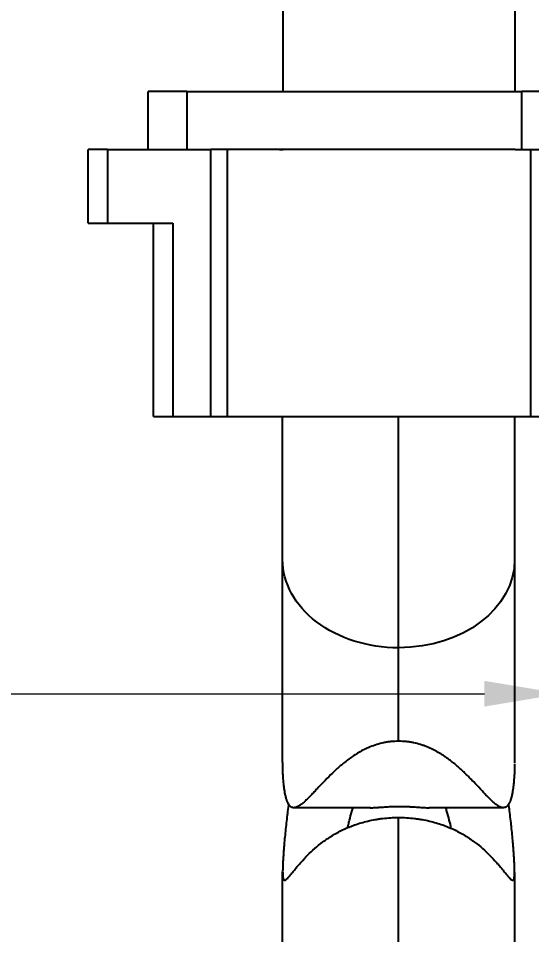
# Model space of a CAD drawing. Extents: x 0 to 1354, y 0 to 992.
# Drawn here: x 782.94 to 809.49, y 221.66 to 269.03 of the extents above; entities that cross this region are included whole.
import ezdxf

# ---------------------------------------------------------------- set-up
doc = ezdxf.new("R2010")
doc.units = 0
doc.header["$LTSCALE"] = 10
doc.header["$MEASUREMENT"] = 0
doc.header["$PDMODE"] = 3
doc.header["$PDSIZE"] = -10
doc.layers.get('0').update_dxf_attribs({"linetype": 'CONTINUOUS'})
doc.layers.get('DEFPOINTS').update_dxf_attribs({"linetype": 'CONTINUOUS'})
doc.layers.add('1', color=7, linetype='CONTINUOUS')
doc.styles.add('Daelim Dimension', font='')
doc.styles.get('Daelim Dimension').set_extended_font_data('나눔고딕')
doc.dimstyles.new('DEFAULT', dxfattribs={"dimscale": 2, "dimtxt": 2, "dimasz": 2, "dimexe": 0, "dimexo": 2, "dimgap": 1, "dimtad": 1, "dimdec": 1, "dimzin": 9, "dimdsep": 46, "dimtxsty": 'Daelim Dimension', "dimcen": 0.5, "dimclrd": 252, "dimclre": 252, "dimclrt": 3, "dimadec": 1, "dimazin": 0, "dimtfac": 1, "dimtdec": 1, "dimtix": 1, "dimtmove": 0, "dimatfit": 3, "dimfxl": 1, "dimtolj": 1, "dimtzin": 1, "dimlwd": 9, "dimlwe": 9, "dimarcsym": 0})

# ---------------------------------------------------------------- blocks, each defined once
blk = doc.blocks.new('*D2')
at = {"color": 5, "lineweight": 9, "ltscale": 0.5, "transparency": 16777216}
for p, q in [((693.042, 358.582), (693.042, 234.115)), ((811.05, 270.668), (811.05, 234.115)), ((697.042, 234.115), (807.05, 234.115))]:
    blk.add_line(p, q, dxfattribs=at)
at = {"color": 5, "ltscale": 0.5, "transparency": 16777216}
for points in [[(697.042, 234.781), (697.042, 233.448), (693.042, 234.115)], [(807.05, 234.781), (807.05, 233.448), (811.05, 234.115)]]:
    blk.add_solid(points, dxfattribs=at)
at = {"layer": 'DEFPOINTS', "color": 0, "ltscale": 0.5, "transparency": 16777216}
for p in [(693.042, 362.582), (811.05, 274.668), (811.05, 234.115)]:
    blk.add_point(p, dxfattribs=at)
at = {"color": 7, "ltscale": 0.5, "transparency": 16777216, "insert": (752.046, 241.558), "char_height": 10, "attachment_point": 5, "style": 'Daelim Dimension'}
blk.add_mtext('\\A1;118', dxfattribs=at)
blk = doc.blocks.new('*D7')
at = {"color": 5, "lineweight": 9, "ltscale": 0.5, "transparency": 16777216}
for p, q in [((595.612, 281.168), (587.669, 281.168)), ((587.669, 277.168), (587.669, 165.343)), ((786.867, 161.343), (587.669, 161.343))]:
    blk.add_line(p, q, dxfattribs=at)
at = {"color": 5, "ltscale": 0.5, "transparency": 16777216}
for points in [[(587.002, 277.168), (588.336, 277.168), (587.669, 281.168)], [(587.002, 165.343), (588.336, 165.343), (587.669, 161.343)]]:
    blk.add_solid(points, dxfattribs=at)
at = {"layer": 'DEFPOINTS', "color": 0, "ltscale": 0.5, "transparency": 16777216}
for p in [(599.612, 281.168), (587.669, 161.343), (790.867, 161.343)]:
    blk.add_point(p, dxfattribs=at)
at = {"color": 7, "ltscale": 0.5, "transparency": 16777216, "insert": (580.218, 221.255), "char_height": 10, "attachment_point": 5, "rotation": 90, "style": 'Daelim Dimension'}
blk.add_mtext('\\A1;350', dxfattribs=at)

msp = doc.modelspace()

# ---------------------------------------------------------------- linework, layer by layer
at = {"layer": '1', "color": 7, "linetype": 'Continuous', "lineweight": -3}
for p, q in [((796.644, 265.241), (796.644, 280.168)), ((808.644, 265.241), (808.644, 280.168)), ((791.655, 265.241), (789.655, 265.241)), ((789.655, 262.241), (789.655, 265.241)), ((791.655, 265.241), (808.644, 265.241)), ((791.655, 265.241), (791.655, 262.241)), ((808.643, 265.241), (808.984, 265.241)), ((811.977, 265.241), (808.984, 265.241)), ((808.984, 262.241), (808.984, 265.241)), ((787.55, 262.241), (786.55, 262.241)), ((786.55, 258.441), (786.55, 262.241)), ((787.55, 262.241), (792.897, 262.241)), ((787.55, 262.241), (787.55, 258.441)), ((793.745, 262.241), (792.897, 262.241)), ((792.897, 248.441), (792.897, 262.241)), ((808.644, 262.241), (793.745, 262.241)), ((793.745, 262.241), (793.745, 248.441)), ((796.449, 262.241), (796.644, 262.241)), ((808.643, 262.241), (808.984, 262.241)), ((808.984, 262.241), (811.55, 262.241)), ((809.438, 262.241), (809.438, 248.441)), ((786.55, 258.441), (787.55, 258.441)), ((787.55, 258.441), (790.922, 258.441)), ((789.922, 248.441), (789.922, 258.441)), ((790.922, 258.441), (790.922, 248.441)), ((789.922, 248.441), (790.922, 248.441)), ((790.922, 248.441), (792.897, 248.441)), ((792.897, 248.441), (793.745, 248.441)), ((793.745, 248.441), (808.611, 248.441)), ((796.611, 241.044), (796.611, 248.441)), ((802.611, 236.49), (802.611, 248.441)), ((808.611, 248.441), (809.438, 248.441)), ((808.611, 248.441), (808.611, 241.044)), ((809.438, 248.441), (811.55, 248.441)), ((796.611, 230.659), (796.611, 241.044)), ((808.611, 241.044), (808.611, 230.535)), ((802.611, 231.658), (802.611, 236.49)), ((801.155, 228.221), (797.19, 228.221)), ((808.033, 228.221), (804.185, 228.221)), ((802.611, 210.578), (802.611, 227.714)), ((796.611, 210.578), (796.611, 224.91)), ((808.611, 224.878), (808.611, 210.578))]:
    msp.add_line(p, q, dxfattribs=at)
at = {"layer": '1', "color": 7, "linetype": 'Continuous', "lineweight": -3, "extrusion": (0, 0, -1)}
for start_param, end_param in [(1.570796, 3.141593), (0, 1.570796)]:
    msp.add_ellipse((802.611, 241.044), major_axis=(6, 0), ratio=0.75908, start_param=start_param, end_param=end_param, dxfattribs=at)
at = {"layer": '1', "color": 7, "linetype": 'Continuous', "lineweight": -3}
for points, knots in [([(802.611, 231.658), (802.477, 231.658), (802.345, 231.651), (802.151, 231.631), (802.055, 231.618), (801.96, 231.602), (801.897, 231.59), (801.866, 231.584), (801.71, 231.551), (801.591, 231.52), (801.362, 231.449), (801.252, 231.41), (801.119, 231.356), (801.093, 231.345), (801.041, 231.323), (801.015, 231.311), (800.938, 231.276), (800.887, 231.253), (800.74, 231.18), (800.646, 231.129), (800.465, 231.024), (800.378, 230.97), (800.209, 230.859), (800.127, 230.802), (799.968, 230.686), (799.89, 230.627), (799.739, 230.506), (799.666, 230.445), (799.452, 230.261), (799.316, 230.137), (799.055, 229.886), (798.93, 229.76), (798.688, 229.51), (798.57, 229.385), (798.398, 229.202), (798.342, 229.142), (798.229, 229.023), (798.174, 228.964), (798.064, 228.85), (798.01, 228.794), (797.902, 228.686), (797.849, 228.634), (797.743, 228.535), (797.69, 228.488), (797.585, 228.402), (797.533, 228.363), (797.467, 228.321), (797.454, 228.313), (797.428, 228.297), (797.415, 228.29), (797.376, 228.269), (797.35, 228.257), (797.298, 228.238), (797.272, 228.231), (797.221, 228.222), (797.195, 228.22), (797.157, 228.223), (797.144, 228.224), (797.119, 228.23), (797.106, 228.234), (797.069, 228.249), (797.044, 228.263), (797.009, 228.292), (796.997, 228.302), (796.979, 228.321), (796.974, 228.327), (796.962, 228.341), (796.957, 228.348), (796.929, 228.385), (796.908, 228.42), (796.879, 228.479), (796.869, 228.5), (796.851, 228.543), (796.842, 228.566), (796.817, 228.638), (796.801, 228.688), (796.773, 228.793), (796.76, 228.848), (796.742, 228.933), (796.736, 228.962), (796.725, 229.02), (796.72, 229.05), (796.705, 229.139), (796.696, 229.2), (796.68, 229.322), (796.673, 229.383), (796.653, 229.57), (796.643, 229.696), (796.633, 229.857), (796.631, 229.889), (796.627, 229.953), (796.626, 229.986), (796.622, 230.083), (796.619, 230.147), (796.613, 230.342), (796.612, 230.472), (796.611, 230.616), (796.611, 230.631), (796.611, 230.645)], [0, 0, 0, 0, 0.03114, 0.03114, 0.04671, 0.054495, 0.054495, 0.06228, 0.06228, 0.09342, 0.09342, 0.12456, 0.12456, 0.132345, 0.132345, 0.14013, 0.14013, 0.1557, 0.1557, 0.18684, 0.18684, 0.21798, 0.21798, 0.24912, 0.24912, 0.28026, 0.28026, 0.3114, 0.3114, 0.37368, 0.37368, 0.435961, 0.435961, 0.498241, 0.498241, 0.529381, 0.529381, 0.560521, 0.560521, 0.591661, 0.591661, 0.622801, 0.622801, 0.653941, 0.653941, 0.685081, 0.685081, 0.692866, 0.692866, 0.700651, 0.700651, 0.716221, 0.716221, 0.731791, 0.731791, 0.747361, 0.747361, 0.755146, 0.755146, 0.762931, 0.762931, 0.778501, 0.778501, 0.786286, 0.786286, 0.790178, 0.790178, 0.794071, 0.794071, 0.809641, 0.809641, 0.817426, 0.817426, 0.825211, 0.825211, 0.840781, 0.840781, 0.856351, 0.856351, 0.864136, 0.864136, 0.871921, 0.871921, 0.887491, 0.887491, 0.903061, 0.903061, 0.934201, 0.934201, 0.941986, 0.941986, 0.949771, 0.949771, 0.965341, 0.965341, 0.996481, 0.996481, 1, 1, 1, 1]), ([(808.611, 230.486), (808.61, 230.381), (808.607, 230.278), (808.6, 230.044), (808.594, 229.915), (808.581, 229.723), (808.576, 229.659), (808.565, 229.532), (808.559, 229.469), (808.545, 229.345), (808.538, 229.284), (808.521, 229.163), (808.512, 229.103), (808.491, 228.986), (808.48, 228.928), (808.462, 228.844), (808.455, 228.816), (808.441, 228.762), (808.434, 228.735), (808.412, 228.657), (808.396, 228.608), (808.374, 228.551), (808.37, 228.539), (808.36, 228.517), (808.356, 228.506), (808.342, 228.475), (808.332, 228.455), (808.302, 228.399), (808.28, 228.366), (808.247, 228.325), (808.236, 228.312), (808.212, 228.29), (808.2, 228.28), (808.164, 228.254), (808.139, 228.242), (808.09, 228.226), (808.064, 228.222), (808.026, 228.221), (808.013, 228.221), (807.987, 228.224), (807.974, 228.226), (807.935, 228.235), (807.909, 228.243), (807.858, 228.264), (807.832, 228.277), (807.78, 228.305), (807.754, 228.321), (807.714, 228.347), (807.701, 228.356), (807.675, 228.375), (807.662, 228.385), (807.622, 228.415), (807.596, 228.436), (807.517, 228.502), (807.465, 228.549), (807.359, 228.648), (807.305, 228.701), (807.198, 228.809), (807.144, 228.864), (806.981, 229.035), (806.869, 229.154), (806.641, 229.397), (806.524, 229.521), (806.342, 229.709), (806.28, 229.771), (806.155, 229.897), (806.091, 229.959), (805.895, 230.147), (805.76, 230.271), (805.547, 230.453), (805.474, 230.513), (805.325, 230.632), (805.248, 230.691), (805.09, 230.806), (805.008, 230.863), (804.881, 230.946), (804.838, 230.973), (804.75, 231.028), (804.706, 231.054), (804.569, 231.133), (804.475, 231.184), (804.279, 231.28), (804.178, 231.326), (804.045, 231.379), (804.019, 231.39), (803.964, 231.41), (803.937, 231.42), (803.854, 231.45), (803.798, 231.469), (803.626, 231.521), (803.509, 231.552), (803.325, 231.59), (803.262, 231.602), (803.167, 231.617), (803.135, 231.622), (803.07, 231.63), (802.909, 231.649), (802.744, 231.658), (802.611, 231.658)], [0, 0, 0, 0, 0.025035, 0.025035, 0.056485, 0.056485, 0.07221, 0.07221, 0.087936, 0.087936, 0.103661, 0.103661, 0.119386, 0.119386, 0.135111, 0.135111, 0.142974, 0.142974, 0.150837, 0.150837, 0.166562, 0.166562, 0.170493, 0.170493, 0.174424, 0.174424, 0.182287, 0.182287, 0.198012, 0.198012, 0.205875, 0.205875, 0.213738, 0.213738, 0.229463, 0.229463, 0.245188, 0.245188, 0.253051, 0.253051, 0.260913, 0.260913, 0.276639, 0.276639, 0.292364, 0.292364, 0.308089, 0.308089, 0.315952, 0.315952, 0.323814, 0.323814, 0.33954, 0.33954, 0.37099, 0.37099, 0.402441, 0.402441, 0.433891, 0.433891, 0.496792, 0.496792, 0.559693, 0.559693, 0.591144, 0.591144, 0.622594, 0.622594, 0.685495, 0.685495, 0.716946, 0.716946, 0.748396, 0.748396, 0.779847, 0.779847, 0.795572, 0.795572, 0.811297, 0.811297, 0.842748, 0.842748, 0.874198, 0.874198, 0.882061, 0.882061, 0.889923, 0.889923, 0.905649, 0.905649, 0.937099, 0.937099, 0.952824, 0.952824, 0.960687, 0.960687, 0.96855, 1, 1, 1, 1]), ([(796.919, 228.424), (796.901, 228.294), (796.884, 228.163), (796.851, 227.897), (796.834, 227.761), (796.803, 227.489), (796.788, 227.353), (796.76, 227.081), (796.746, 226.945), (796.72, 226.673), (796.708, 226.538), (796.69, 226.334), (796.684, 226.266), (796.674, 226.131), (796.668, 226.064), (796.658, 225.93), (796.654, 225.863), (796.645, 225.731), (796.64, 225.665), (796.633, 225.534), (796.629, 225.47), (796.623, 225.342), (796.62, 225.278), (796.616, 225.185), (796.615, 225.154), (796.614, 225.093), (796.613, 225.063), (796.611, 224.976), (796.611, 224.92), (796.612, 224.84), (796.612, 224.815), (796.614, 224.766), (796.615, 224.743), (796.618, 224.699), (796.619, 224.679), (796.622, 224.65), (796.623, 224.641), (796.626, 224.624), (796.627, 224.615), (796.633, 224.575), (796.64, 224.549), (796.651, 224.519), (796.655, 224.511), (796.662, 224.5), (796.664, 224.496), (796.668, 224.49), (796.671, 224.488), (796.683, 224.476), (796.693, 224.471), (796.716, 224.469), (796.728, 224.472), (796.748, 224.48), (796.754, 224.484), (796.768, 224.492), (796.775, 224.497), (796.796, 224.513), (796.811, 224.525), (796.857, 224.568), (796.89, 224.604), (796.959, 224.682), (796.995, 224.726), (797.053, 224.795), (797.072, 224.819), (797.112, 224.868), (797.133, 224.894), (797.195, 224.971), (797.239, 225.024), (797.329, 225.132), (797.375, 225.188), (797.471, 225.3), (797.521, 225.357), (797.675, 225.529), (797.784, 225.645), (798.016, 225.878), (798.139, 225.994), (798.402, 226.224), (798.541, 226.338), (798.765, 226.505), (798.842, 226.56), (798.961, 226.642), (799.002, 226.669), (799.085, 226.722), (799.127, 226.749), (799.34, 226.88), (799.52, 226.98), (799.81, 227.12), (799.909, 227.165), (800.038, 227.219), (800.064, 227.229), (800.117, 227.251), (800.144, 227.261), (800.224, 227.292), (800.278, 227.312), (800.442, 227.371), (800.554, 227.407), (800.784, 227.475), (800.903, 227.506), (801.146, 227.563), (801.271, 227.588), (801.432, 227.616), (801.464, 227.622), (801.529, 227.632), (801.562, 227.637), (801.661, 227.652), (801.728, 227.66), (801.928, 227.683), (802.063, 227.695), (802.335, 227.71), (802.472, 227.714), (802.611, 227.714)], [0, 0, 0, 0, 0.025974, 0.025974, 0.05303, 0.05303, 0.080087, 0.080087, 0.107143, 0.107143, 0.134199, 0.134199, 0.147727, 0.147727, 0.161255, 0.161255, 0.174784, 0.174784, 0.188312, 0.188312, 0.20184, 0.20184, 0.215368, 0.215368, 0.222132, 0.222132, 0.228896, 0.228896, 0.242424, 0.242424, 0.249188, 0.249188, 0.255952, 0.255952, 0.262716, 0.262716, 0.266098, 0.266098, 0.269481, 0.269481, 0.283009, 0.283009, 0.289773, 0.289773, 0.293155, 0.293155, 0.296537, 0.296537, 0.310065, 0.310065, 0.323593, 0.323593, 0.330357, 0.330357, 0.337121, 0.337121, 0.350649, 0.350649, 0.377706, 0.377706, 0.404762, 0.404762, 0.41829, 0.41829, 0.431818, 0.431818, 0.458874, 0.458874, 0.485931, 0.485931, 0.512987, 0.512987, 0.5671, 0.5671, 0.621212, 0.621212, 0.675325, 0.675325, 0.702381, 0.702381, 0.715909, 0.715909, 0.729437, 0.729437, 0.78355, 0.78355, 0.810606, 0.810606, 0.81737, 0.81737, 0.824134, 0.824134, 0.837662, 0.837662, 0.864719, 0.864719, 0.891775, 0.891775, 0.918831, 0.918831, 0.925595, 0.925595, 0.932359, 0.932359, 0.945887, 0.945887, 0.972944, 0.972944, 1, 1, 1, 1]), ([(802.611, 227.714), (802.75, 227.714), (802.888, 227.71), (803.16, 227.695), (803.294, 227.683), (803.494, 227.66), (803.594, 227.647), (803.692, 227.632), (803.758, 227.622), (803.79, 227.617), (803.952, 227.588), (804.078, 227.563), (804.322, 227.505), (804.441, 227.474), (804.673, 227.406), (804.786, 227.369), (804.951, 227.31), (805.005, 227.29), (805.112, 227.248), (805.164, 227.227), (805.319, 227.162), (805.418, 227.117), (805.61, 227.024), (805.703, 226.976), (805.883, 226.877), (805.97, 226.826), (806.14, 226.722), (806.222, 226.668), (806.342, 226.587), (806.381, 226.559), (806.459, 226.504), (806.497, 226.476), (806.685, 226.336), (806.825, 226.221), (807.089, 225.99), (807.212, 225.873), (807.444, 225.639), (807.553, 225.522), (807.707, 225.35), (807.757, 225.293), (807.853, 225.181), (807.899, 225.125), (807.989, 225.017), (808.032, 224.964), (808.095, 224.887), (808.115, 224.862), (808.155, 224.813), (808.175, 224.789), (808.232, 224.72), (808.269, 224.676), (808.321, 224.617), (808.338, 224.599), (808.362, 224.573), (808.37, 224.565), (808.386, 224.549), (808.394, 224.542), (808.417, 224.521), (808.431, 224.508), (808.459, 224.489), (808.473, 224.481), (808.498, 224.471), (808.51, 224.469), (808.532, 224.472), (808.543, 224.478), (808.562, 224.499), (808.57, 224.514), (808.581, 224.546), (808.584, 224.558), (808.589, 224.578), (808.591, 224.585), (808.593, 224.601), (808.595, 224.609), (808.601, 224.651), (808.604, 224.69), (808.608, 224.757), (808.609, 224.781), (808.61, 224.818), (808.61, 224.831), (808.611, 224.857), (808.611, 224.87), (808.611, 224.937), (808.611, 224.994), (808.609, 225.111), (808.607, 225.173), (808.602, 225.299), (808.599, 225.363), (808.592, 225.492), (808.589, 225.557), (808.581, 225.688), (808.576, 225.754), (808.567, 225.887), (808.562, 225.954), (808.552, 226.088), (808.547, 226.155), (808.536, 226.291), (808.53, 226.359), (808.513, 226.563), (808.5, 226.699), (808.474, 226.971), (808.46, 227.107), (808.432, 227.379), (808.416, 227.514), (808.385, 227.785), (808.369, 227.921), (808.337, 228.177), (808.321, 228.297), (808.304, 228.417)], [0, 0, 0, 0, 0.027107, 0.027107, 0.054214, 0.054214, 0.067767, 0.074544, 0.074544, 0.081321, 0.081321, 0.108428, 0.108428, 0.135534, 0.135534, 0.162641, 0.162641, 0.176195, 0.176195, 0.189748, 0.189748, 0.216855, 0.216855, 0.243962, 0.243962, 0.271069, 0.271069, 0.298176, 0.298176, 0.311729, 0.311729, 0.325283, 0.325283, 0.379496, 0.379496, 0.43371, 0.43371, 0.487924, 0.487924, 0.515031, 0.515031, 0.542138, 0.542138, 0.569245, 0.569245, 0.582798, 0.582798, 0.596351, 0.596351, 0.623458, 0.623458, 0.637012, 0.637012, 0.643788, 0.643788, 0.650565, 0.650565, 0.664119, 0.664119, 0.677672, 0.677672, 0.691225, 0.691225, 0.704779, 0.704779, 0.718332, 0.718332, 0.725109, 0.725109, 0.728497, 0.728497, 0.731886, 0.731886, 0.745439, 0.745439, 0.752216, 0.752216, 0.755604, 0.755604, 0.758993, 0.758993, 0.772546, 0.772546, 0.7861, 0.7861, 0.799653, 0.799653, 0.813206, 0.813206, 0.82676, 0.82676, 0.840313, 0.840313, 0.853867, 0.853867, 0.86742, 0.86742, 0.894527, 0.894527, 0.921634, 0.921634, 0.948741, 0.948741, 0.975848, 0.975848, 1, 1, 1, 1]), ([(799.975, 227.178), (799.987, 227.234), (800, 227.289), (800.032, 227.42), (800.05, 227.495), (800.108, 227.72), (800.149, 227.87), (800.213, 228.087), (800.234, 228.156), (800.255, 228.225)], [0, 0, 0, 0, 0.157501, 0.157501, 0.371496, 0.371496, 0.799486, 0.799486, 1, 1, 1, 1]), ([(801.137, 228.221), (801.212, 228.222), (801.289, 228.225), (801.417, 228.232), (801.466, 228.235), (801.541, 228.239), (801.566, 228.241), (801.617, 228.244), (801.642, 228.246), (801.77, 228.255), (801.875, 228.262), (802.087, 228.275), (802.195, 228.28), (802.333, 228.285), (802.361, 228.286), (802.416, 228.287), (802.444, 228.288), (802.528, 228.29), (802.584, 228.29), (802.75, 228.29), (802.86, 228.288), (803.024, 228.283), (803.079, 228.281), (803.16, 228.277), (803.188, 228.275), (803.242, 228.272), (803.269, 228.271), (803.403, 228.263), (803.508, 228.256), (803.711, 228.242), (803.81, 228.235), (803.955, 228.227), (804.003, 228.225), (804.074, 228.223), (804.098, 228.222), (804.143, 228.221), (804.165, 228.221), (804.187, 228.221)], [0, 0, 0, 0, 0.083537, 0.083537, 0.134537, 0.134537, 0.160037, 0.160037, 0.185537, 0.185537, 0.287536, 0.287536, 0.389535, 0.389535, 0.415035, 0.415035, 0.440535, 0.440535, 0.491534, 0.491534, 0.593533, 0.593533, 0.644533, 0.644533, 0.670033, 0.670033, 0.695533, 0.695533, 0.797532, 0.797532, 0.899531, 0.899531, 0.950531, 0.950531, 0.97603, 0.97603, 1, 1, 1, 1]), ([(805.031, 228.23), (805.052, 228.163), (805.072, 228.096), (805.135, 227.88), (805.176, 227.73), (805.252, 227.438), (805.286, 227.295), (805.318, 227.152)], [0, 0, 0, 0, 0.188439, 0.188439, 0.605801, 0.605801, 1, 1, 1, 1])]:
    msp.add_open_spline(points, degree=3, knots=knots, dxfattribs=at)

# ---------------------------------------------------------------- dimensions: what is measured, and where the dimension line sits
at = {"color": 5, "ltscale": 0.5}
dim = msp.add_linear_dim(base=(811.05, 234.115), p1=(693.042, 362.582), p2=(811.05, 274.668), angle=180, dimstyle='DEFAULT', override={"dimtxt": 5, "dimdec": 0, "dimclrd": 5, "dimclre": 5, "dimclrt": 7}, dxfattribs=at)
dim.commit()
dim.dimension.update_dxf_attribs({"geometry": '*D2', "text_midpoint": (752.046, 234.115), "dimtype": 160})
dim = msp.add_linear_dim(base=(587.669, 161.343), p1=(599.612, 281.168), p2=(790.867, 161.343), angle=90, text='350', dimstyle='DEFAULT', override={"dimtxt": 5, "dimdec": 0, "dimclrd": 5, "dimclre": 5, "dimclrt": 7}, dxfattribs=at)
dim.commit()
dim.dimension.update_dxf_attribs({"geometry": '*D7', "text_midpoint": (580.218, 221.255)})

doc.saveas('drawing.dxf')
